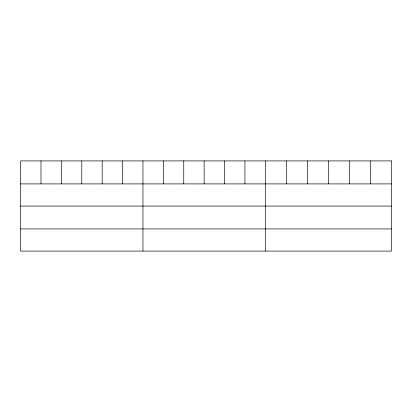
<?xml version="1.0" encoding="UTF-8"?>
<svg xmlns="http://www.w3.org/2000/svg" width="412" height="412" viewBox="0 0 412 412"><rect width="100%" height="100%" fill="white"/><g stroke="black" fill="none" stroke-linecap="round" stroke-linejoin="round"><path stroke-width="0.62" d="M20.6 183.901L391.4 183.901M20.6 206.077L391.4 206.077M20.6 228.923L391.4 228.923M370.388 160.901L370.388 183.901M349.376 160.901L349.376 183.901M328.364 160.901L328.364 183.901M307.352 160.901L307.352 183.901M286.34 160.901L286.34 183.901M265.328 160.901L265.328 251.099M244.934 160.901L244.934 183.901M224.54 160.901L224.54 183.901M204.146 160.901L204.146 183.901M183.752 160.901L183.752 183.901M163.358 160.901L163.358 183.901M142.964 160.901L142.964 251.099M122.57 160.901L122.57 183.901M102.176 160.901L102.176 183.901M81.782 160.901L81.782 183.901M61.388 160.901L61.388 183.901M40.994 160.901L40.994 183.901M391.4 160.901L20.6 160.901L20.6 251.099L391.4 251.099L391.4 160.901"/></g></svg>
